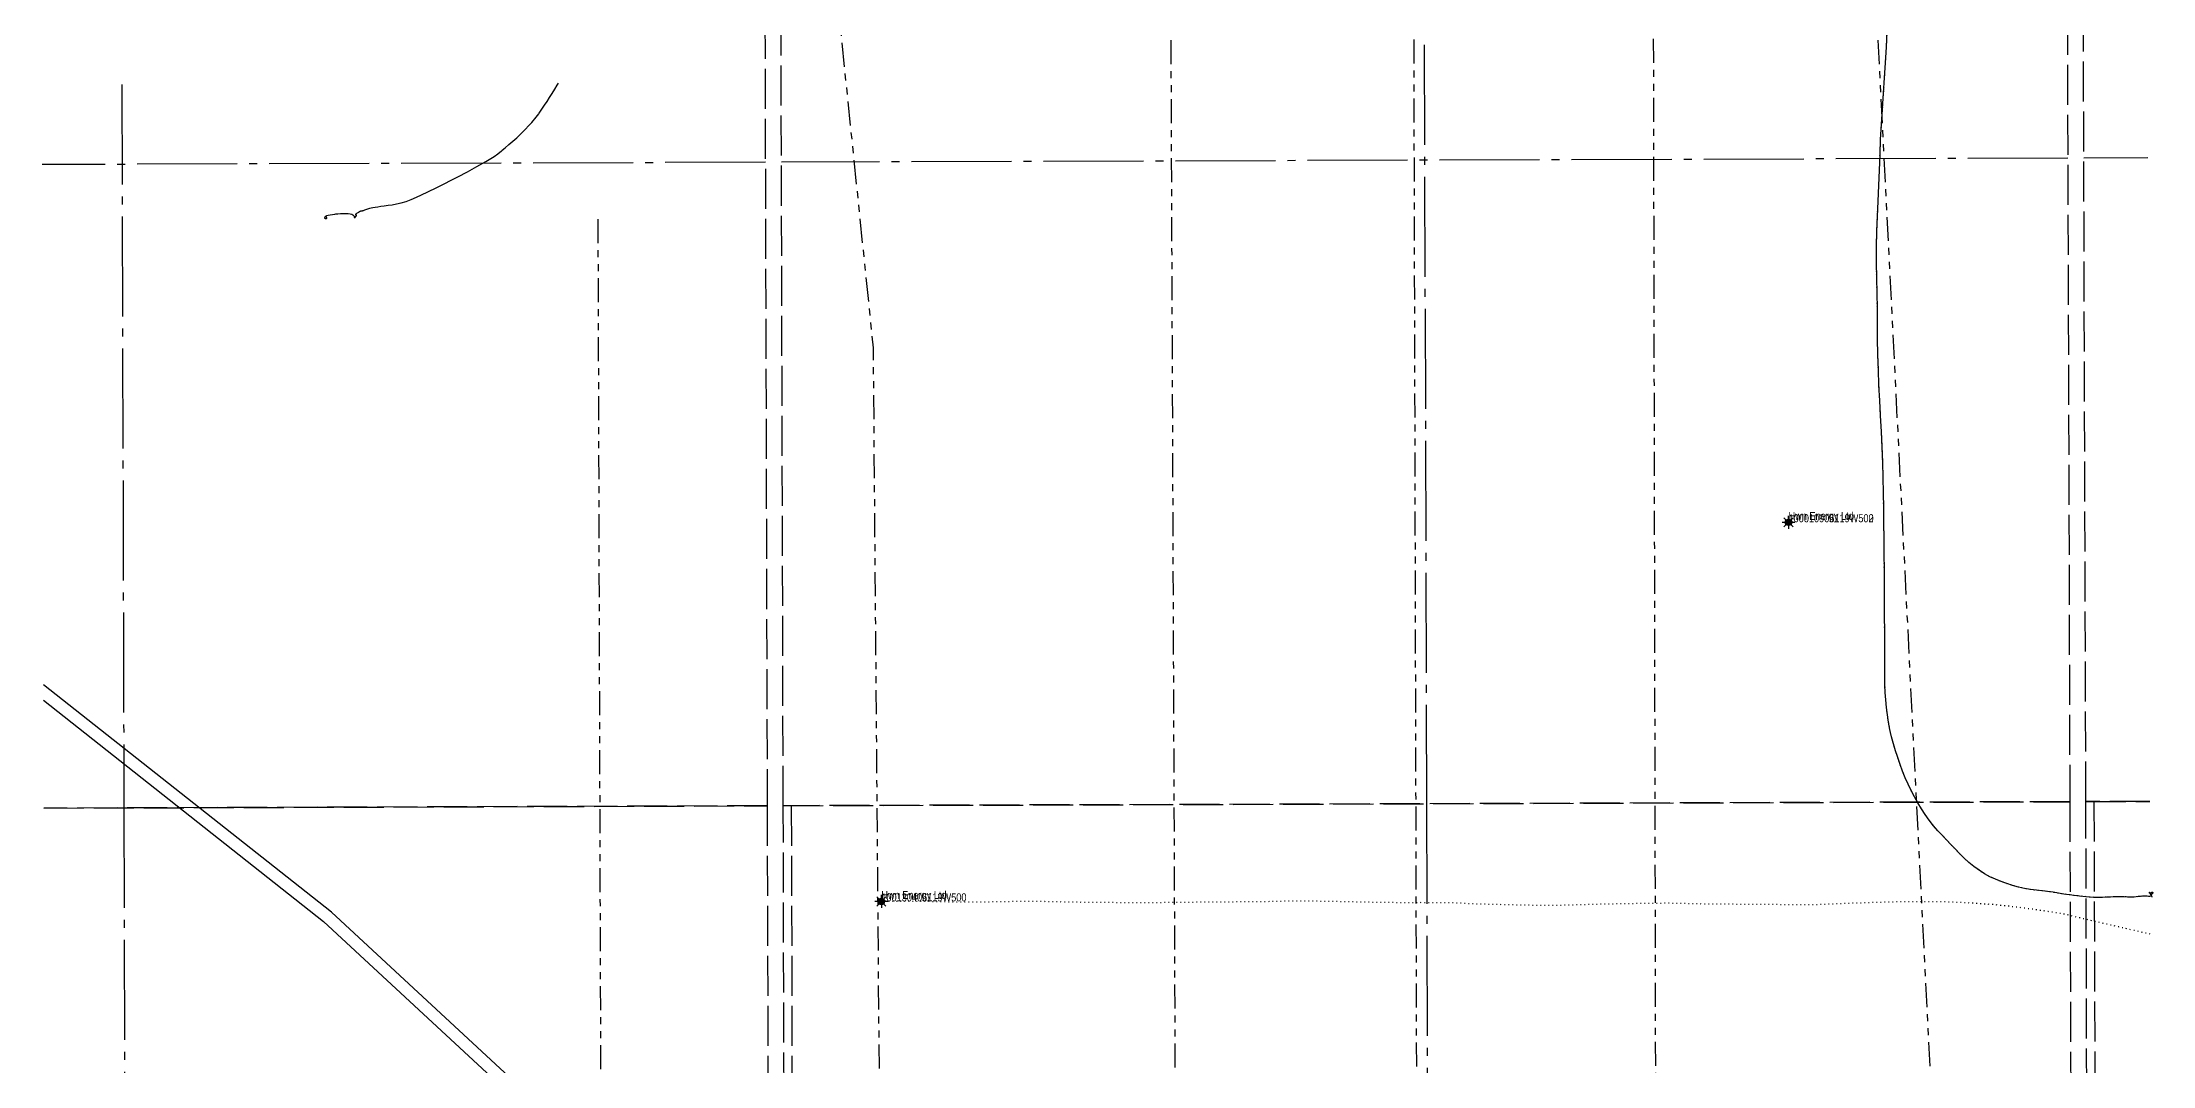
# Model space of a CAD drawing. Extents: x 498152 to 532124, y 6001603 to 6015154.
# Drawn here: x 512023 to 514661, y 6011486 to 6012766 of the extents above; entities that cross this region are included whole.
import ezdxf

# ---------------------------------------------------------------- set-up
doc = ezdxf.new("R2010")
doc.units = 0
doc.header["$LTSCALE"] = 5
for name, pattern in [('foc-DOT', [1, 0.2, -0.8]), ('foc-DRILLPATH', [14.75, 6, -1.75, 1.75, -1.75, 1.75, -1.75]), ('foc-QUARTERLINE', [33, 25, -3, 2, -3]), ('foc-UNSURVEYED', [12.5, 10, -2.5])]:
    doc.linetypes.add(name, pattern=pattern)
for name, color, linetype in [('ABADATA-DRILL', 8, 'foc-DOT'), ('C-RW', 13, 'Continuous'), ('DRILL-T', 8, 'Continuous'), ('L-SECQ', 8, 'foc-QUARTERLINE'), ('L-USEC', 7, 'foc-UNSURVEYED'), ('licensee', 7, 'Continuous'), ('locations_36e452b0-a7dd-4', 7, 'Continuous'), ('P-PDRILLPATH', 12, 'foc-DRILLPATH'), ('uwi', 7, 'Continuous')]:
    doc.layers.add(name, color=color, linetype=linetype)
doc.styles.add('80L', font='ARIALN.TTF', dxfattribs={"height": 10})

# ---------------------------------------------------------------- blocks, each defined once
blk = doc.blocks.new('GAS')
h = blk.add_hatch(color=255)
h.dxf.hatch_style = 1
edge = h.paths.add_edge_path()
edge.add_arc((0, 0), 0.9, 0, 360)
for p, q in [((-0.81, 0), (-1.62, 0)), ((-0.57, 0.57), (-1.14, 1.14)), ((0, 0.81), (0, 1.62)), ((0.57, 0.57), (1.14, 1.14)), ((1.62, 0), (0.81, 0)), ((-0.57, -0.57), (-1.14, -1.14)), ((0, -0.81), (0, -1.62)), ((1.14, -1.14), (0.57, -0.57))]:
    blk.add_line(p, q)
blk.add_circle((0, 0), 0.8)

msp = doc.modelspace()

# ---------------------------------------------------------------- linework, layer by layer
at = {"layer": 'ABADATA-DRILL', "flags": 128}
for points in [[(514660.421, 6011697.083), (514660.421, 6011697.083), (514660.421, 6011697.083), (514660.361, 6011697.133), (514660.311, 6011697.243), (514660.26, 6011697.362), (514660.2, 6011697.512), (514660.149, 6011697.682), (514660.039, 6011697.882), (514659.878, 6011698.121), (514659.727, 6011698.401), (514659.556, 6011698.72), (514659.355, 6011699.05), (514659.134, 6011699.399), (514658.933, 6011699.788), (514658.741, 6011700.198), (514658.54, 6011700.627), (514658.308, 6011701.096), (514658.077, 6011701.476), (514657.966, 6011701.705), (514657.906, 6011701.855), (514657.796, 6011701.995), (514657.765, 6011702.055), (514657.654, 6011702.324), (514657.594, 6011702.484), (514657.503, 6011702.744), (514657.392, 6011702.983), (514657.282, 6011703.103), (514657.212, 6011703.063), (514657.142, 6011702.983), (514656.903, 6011702.812), (514656.464, 6011702.52), (514656.274, 6011702.39), (514656.544, 6011702.501), (514656.954, 6011702.622), (514657.333, 6011702.673), (514657.773, 6011702.715), (514658.313, 6011702.826), (514658.912, 6011703.018), (514659.412, 6011703.24), (514659.721, 6011703.401), (514659.941, 6011703.432), (514660.191, 6011703.402), (514660.451, 6011703.403), (514660.731, 6011703.354), (514660.982, 6011703.195), (514661.102, 6011703.065), (514661.102, 6011702.995), (514661.073, 6011702.855), (514661.054, 6011702.615), (514661.004, 6011702.385), (514660.875, 6011702.135), (514660.636, 6011701.854), (514660.337, 6011701.583), (514659.998, 6011701.222), (514659.679, 6011700.831), (514659.44, 6011700.51), (514659.251, 6011700.299), (514659.131, 6011700.209), (514659.091, 6011700.139), (514659.042, 6011700.059), (514658.972, 6011699.988), (514658.932, 6011699.878), (514658.973, 6011699.638), (514659.034, 6011699.359), (514659.095, 6011699.109), (514659.155, 6011698.899), (514659.226, 6011698.819), (514659.186, 6011698.729), (514658.866, 6011698.578), (514658.167, 6011698.376), (514657.108, 6011698.223), (514655.768, 6011698.198), (514654.177, 6011698.273), (514652.347, 6011698.387), (514650.367, 6011698.471), (514648.197, 6011698.404), (514645.818, 6011698.186), (514643.108, 6011697.928), (514640.139, 6011697.608), (514636.94, 6011697.308), (514633.441, 6011697.207), (514629.51, 6011697.325), (514625.249, 6011697.581), (514620.939, 6011697.757), (514616.679, 6011697.724), (514612.479, 6011697.54), (514608.12, 6011697.326), (514603.461, 6011697.092), (514598.452, 6011696.896), (514593.062, 6011696.858), (514587.371, 6011696.98), (514581.42, 6011697.381), (514569.366, 6011698.573), (514556.591, 6011700.132), (514550.048, 6011701.031), (514543.425, 6011702.07), (514536.611, 6011703.298), (514529.627, 6011704.356), (514522.705, 6011705.094), (514515.623, 6011705.762), (514508.24, 6011706.668), (514500.905, 6011708.035), (514493.43, 6011709.821), (514485.933, 6011711.917), (514478.596, 6011714.224), (514471.438, 6011716.751), (514464.488, 6011719.579), (514457.438, 6011722.836), (514450.626, 6011726.534), (514443.953, 6011730.813), (514437.467, 6011735.563), (514431.261, 6011740.653), (514425.404, 6011745.964), (514419.827, 6011751.376), (514414.349, 6011757.009), (514408.981, 6011762.652), (514403.593, 6011768.355), (514398.144, 6011774.187), (514392.565, 6011780.23), (514387.045, 6011786.542), (514381.733, 6011793.265), (514376.641, 6011800.369), (514371.987, 6011807.684), (514367.573, 6011815.19), (514363.239, 6011822.807), (514359.094, 6011830.493), (514355.259, 6011838.341), (514351.724, 6011846.41), (514348.457, 6011854.669), (514345.35, 6011863.09), (514342.373, 6011871.62), (514339.556, 6011880.231), (514336.928, 6011888.913), (514334.58, 6011897.786), (514333.363, 6011902.972), (514332.541, 6011906.799), (514330.812, 6011915.934), (514329.373, 6011925.069), (514328.233, 6011934.355), (514327.403, 6011943.713), (514326.823, 6011953.151), (514326.423, 6011962.69), (514326.193, 6011972.159), (514326.092, 6011981.789), (514326.071, 6011991.419), (514326.069, 6012007.699), (514326.07, 6012010.539), (514326.019, 6012029.779), (514325.948, 6012048.989), (514325.847, 6012068.168), (514325.745, 6012087.368), (514325.604, 6012106.718), (514325.423, 6012125.947), (514325.272, 6012145.087), (514325.11, 6012164.397), (514324.839, 6012183.656), (514324.538, 6012202.705), (514324.167, 6012221.744), (514323.566, 6012241.002), (514322.794, 6012260.26), (514321.913, 6012279.387), (514320.932, 6012298.624), (514319.921, 6012317.891), (514318.9, 6012337.018), (514318.099, 6012356.145), (514317.508, 6012375.303), (514317.127, 6012394.442), (514316.996, 6012413.582), (514316.875, 6012432.732), (514316.593, 6012451.921), (514316.092, 6012471.109), (514315.641, 6012490.278), (514315.63, 6012509.478), (514316.178, 6012528.85), (514316.977, 6012547.923), (514317.886, 6012567.256), (514318.754, 6012586.568), (514319.543, 6012605.711), (514320.192, 6012624.963), (514320.961, 6012644.136), (514322.09, 6012663.36), (514323.388, 6012682.614), (514324.707, 6012701.928), (514325.926, 6012721.012), (514326.995, 6012740.166), (514328.173, 6012759.459), (514328.962, 6012778.772), (514329.021, 6012797.872), (514328.71, 6012816.901), (514327.929, 6012836.079), (514326.728, 6012855.275), (514325.226, 6012874.501), (514323.845, 6012893.676), (514322.674, 6012912.823), (514321.403, 6012931.989), (514320.462, 6012951.086), (514320.121, 6012970.335), (514320.08, 6012989.545), (514320.029, 6013008.725), (514319.857, 6013027.924), (514319.656, 6013047.104), (514319.285, 6013066.253), (514318.824, 6013085.421), (514318.392, 6013104.78), (514317.911, 6013123.939), (514317.18, 6013143.286), (514316.548, 6013162.614), (514316.187, 6013181.833), (514315.946, 6013200.983), (514315.805, 6013220.202), (514315.753, 6013239.502), (514315.822, 6013258.623), (514315.911, 6013277.833), (514315.941, 6013296.763), (514315.93, 6013315.673), (514315.929, 6013334.803), (514315.938, 6013353.913), (514315.658, 6013372.993), (514315.047, 6013392.141), (514314.416, 6013411.039), (514314.176, 6013430.038), (514314.384, 6013449.259), (514314.724, 6013468.34), (514315.003, 6013487.201), (514315.143, 6013506.312), (514315.372, 6013525.163), (514315.611, 6013544.393), (514315.681, 6013563.254), (514315.601, 6013582.244), (514315.399, 6013601.573), (514315.159, 6013620.422), (514314.848, 6013639.581), (514314.448, 6013658.48), (514314.247, 6013677.58), (514314.317, 6013696.33), (514314.376, 6013715.43), (514314.356, 6013734.3), (514314.365, 6013753.48), (514314.594, 6013772.411), (514314.974, 6013791.433), (514315.393, 6013810.594), (514315.783, 6013829.405), (514316.272, 6013848.487), (514316.731, 6013867.559), (514316.941, 6013886.289), (514317.272, 6013905.08), (514317.831, 6013924.182), (514318.4, 6013943.274), (514318.858, 6013962.626), (514319.128, 6013981.597), (514319.337, 6014000.727), (514319.526, 6014019.758), (514319.766, 6014038.619), (514320.055, 6014057.79), (514320.294, 6014076.991), (514320.452, 6014096.292), (514320.641, 6014115.522), (514320.809, 6014134.813), (514320.848, 6014154.083), (514320.936, 6014173.384), (514321.105, 6014192.564), (514321.254, 6014211.905), (514321.553, 6014231.066), (514322.101, 6014250.258), (514322.63, 6014269.379), (514323.2, 6014288.441), (514323.879, 6014307.594), (514324.607, 6014326.846), (514325.426, 6014346.029), (514326.445, 6014365.212), (514327.614, 6014384.336), (514328.353, 6014403.418), (514328.512, 6014422.489), (514328.471, 6014441.819), (514328.289, 6014461.058), (514327.898, 6014480.247), (514327.407, 6014499.436), (514326.946, 6014518.654), (514326.415, 6014537.793), (514325.824, 6014556.851), (514325.423, 6014575.99), (514325.222, 6014595.139), (514325.021, 6014614.379), (514325.05, 6014633.559), (514325.288, 6014652.79), (514325.507, 6014671.911), (514325.866, 6014691.172), (514326.355, 6014710.374), (514326.763, 6014729.605), (514327.052, 6014748.726), (514327.341, 6014767.917), (514327.48, 6014787.158), (514327.149, 6014806.397), (514326.498, 6014825.535), (514325.466, 6014844.821), (514324.004, 6014864.167), (514322.384, 6014883.182), (514320.683, 6014902.316), (514319.104, 6014920.751), (514318.003, 6014933.698)], [(514657.841, 6011651.003), (514656.983, 6011651.205), (514651.399, 6011652.497), (514645.445, 6011653.808), (514639.16, 6011655.198), (514632.616, 6011656.687), (514625.811, 6011658.286), (514618.605, 6011659.982), (514611.31, 6011661.689), (514603.764, 6011663.455), (514595.978, 6011665.23), (514588.072, 6011667.005), (514579.946, 6011668.879), (514571.86, 6011670.803), (514563.874, 6011672.778), (514555.788, 6011674.722), (514547.492, 6011676.425), (514539.038, 6011677.838), (514530.463, 6011679.141), (514521.759, 6011680.463), (514512.915, 6011681.775), (514503.891, 6011683.026), (514494.697, 6011684.217), (514485.553, 6011685.317), (514476.37, 6011686.368), (514467.037, 6011687.348), (514461.265, 6011687.87), (514457.714, 6011688.148), (514448.322, 6011688.778), (514442.621, 6011689.13), (514434.189, 6011689.703), (514424.867, 6011690.293), (514415.496, 6011690.753), (514406.134, 6011691.123), (514396.823, 6011691.434), (514387.403, 6011691.573), (514377.933, 6011691.543), (514368.553, 6011691.513), (514359.193, 6011691.463), (514349.823, 6011691.353), (514340.464, 6011691.183), (514331.135, 6011690.924), (514321.765, 6011690.684), (514312.356, 6011690.454), (514303.017, 6011690.134), (514293.708, 6011689.824), (514284.389, 6011689.474), (514275.04, 6011689.104), (514265.691, 6011688.704), (514256.293, 6011688.334), (514246.964, 6011687.984), (514237.644, 6011687.725), (514228.335, 6011687.555), (514218.945, 6011687.445), (514209.605, 6011687.505), (514200.254, 6011687.705), (514190.894, 6011687.925), (514181.673, 6011688.066), (514172.323, 6011688.186), (514162.942, 6011688.216), (514153.593, 6011688.186), (514144.172, 6011688.206), (514134.822, 6011688.296), (514125.382, 6011688.376), (514116.011, 6011688.466), (514106.641, 6011688.546), (514097.271, 6011688.656), (514087.89, 6011688.856), (514078.579, 6011689.086), (514069.118, 6011689.316), (514059.768, 6011689.516), (514050.238, 6011689.546), (514040.778, 6011689.435), (514031.408, 6011689.345), (514022.139, 6011689.226), (514012.839, 6011689.056), (514003.21, 6011688.875), (513993.61, 6011688.724), (513984.1, 6011688.614), (513974.411, 6011688.403), (513964.662, 6011688.132), (513955.182, 6011687.901), (513945.673, 6011687.641), (513936.154, 6011687.321), (513926.575, 6011687.05), (513916.866, 6011686.869), (513907.346, 6011686.809), (513897.835, 6011686.858), (513888.185, 6011686.947), (513878.515, 6011687.096), (513869.014, 6011687.316), (513859.493, 6011687.576), (513849.972, 6011687.785), (513840.442, 6011687.955), (513830.831, 6011688.184), (513821.22, 6011688.443), (513811.649, 6011688.763), (513802.117, 6011689.252), (513792.596, 6011689.782), (513783.035, 6011690.101), (513773.404, 6011690.22), (513763.914, 6011690.27), (513754.404, 6011690.32), (513744.914, 6011690.349), (513735.324, 6011690.319), (513725.844, 6011690.258), (513716.253, 6011690.308), (513706.773, 6011690.477), (513697.283, 6011690.587), (513687.632, 6011690.696), (513678.132, 6011690.866), (513668.621, 6011691.035), (513659.1, 6011691.235), (513649.369, 6011691.474), (513639.769, 6011691.653), (513630.248, 6011691.773), (513620.718, 6011691.952), (513611.117, 6011692.191), (513601.417, 6011692.28), (513591.927, 6011692.19), (513582.427, 6011692.1), (513572.867, 6011692.009), (513563.368, 6011691.779), (513553.859, 6011691.538), (513544.349, 6011691.428), (513534.729, 6011691.307), (513525.24, 6011691.257), (513515.72, 6011691.196), (513506.2, 6011691.106), (513496.59, 6011691.045), (513487.09, 6011690.985), (513477.6, 6011690.894), (513468.081, 6011690.804), (513458.411, 6011690.713), (513448.791, 6011690.602), (513439.282, 6011690.492), (513429.772, 6011690.402), (513420.262, 6011690.331), (513410.632, 6011690.25), (513401.102, 6011690.16), (513391.472, 6011690.129), (513381.962, 6011690.159), (513372.352, 6011690.268), (513362.812, 6011690.348), (513353.331, 6011690.417), (513343.791, 6011690.497), (513334.171, 6011690.586), (513324.44, 6011690.705), (513314.92, 6011690.854), (513305.379, 6011691.024), (513295.659, 6011691.193), (513285.968, 6011691.402), (513276.337, 6011691.601), (513266.817, 6011691.711), (513257.307, 6011691.74), (513247.687, 6011691.689), (513238.157, 6011691.629), (513228.647, 6011691.539), (513219.178, 6011691.338), (513209.668, 6011691.168), (513200.198, 6011691.108), (513190.718, 6011691.057), (513181.219, 6011690.947), (513171.689, 6011690.886), (513162.178, 6011691.006), (513152.688, 6011691.246), (513143.157, 6011691.415), (513133.626, 6011691.595), (513124.136, 6011691.794), (513114.615, 6011691.964), (513105.125, 6011691.994), (513095.575, 6011691.963), (513086.105, 6011691.963), (513072.115, 6011691.868)]]:
    msp.add_lwpolyline(points, dxfattribs=at)
at = {"layer": 'C-RW', "flags": 128}
msp.add_lwpolyline([(512025.116, 6011943.314), (512375, 6011667), (513208.003, 6010894.955), (513256.855, 6010712.362), (513241.498, 6010532.276), (513235.72, 6010480.685), (513301.316, 6010204.176), (513316.772, 6010204.223), (513315.743, 6010208.344), (513250.917, 6010481.609), (513256.427, 6010530.804), (513272.024, 6010713.703), (513221.374, 6010903.014), (512384.762, 6011678.404), (512025.065, 6011962.468)], dxfattribs=at)
at = {"layer": 'L-SECQ'}
for p, q in [((513748.614, 6013422.468), (513753.422, 6011813.99)), ((512123.033, 6012713.02), (512125.416, 6011808.836)), ((514554.826, 6012620.774), (512947.21, 6012615.684)), ((514654.77, 6012621.09), (514574.932, 6012620.838)), ((512927.104, 6012615.621), (512023.352, 6012612.759)), ((512125.416, 6011808.836), (512129.654, 6010200.357)), ((513753.422, 6011813.99), (513758.229, 6010205.513))]:
    msp.add_line(p, q, dxfattribs=at)
at = {"layer": 'L-USEC'}
for p, q in [((512924.843, 6013419.86), (512929.366, 6011811.382)), ((512949.472, 6011811.445), (512944.949, 6013419.923)), ((514552.28, 6013425.012), (514557.372, 6011816.536)), ((514577.478, 6011816.599), (514572.385, 6013425.076)), ((512025.471, 6011808.52), (512929.366, 6011811.382)), ((512929.366, 6011811.382), (512025.471, 6011808.52)), ((512929.366, 6011811.382), (512933.889, 6010202.903)), ((512949.472, 6011811.445), (514557.372, 6011816.536)), ((514557.372, 6011816.536), (512949.472, 6011811.445)), ((512953.994, 6010202.967), (512949.472, 6011811.445)), ((512959.529, 6011811.466), (512964.052, 6010202.999)), ((514557.372, 6011816.536), (514562.464, 6010208.059)), ((514577.478, 6011816.599), (514657.316, 6011816.852)), ((514657.316, 6011816.852), (514577.478, 6011816.599)), ((514582.57, 6010208.123), (514577.478, 6011816.599)), ((514587.535, 6011816.631), (514592.627, 6010208.155))]:
    msp.add_line(p, q, dxfattribs=at)
at = {"layer": 'locations_36e452b0-a7dd-4'}
for points in [[(514660.421, 6011697.083), (514660.421, 6011697.083), (514660.421, 6011697.083), (514660.361, 6011697.133), (514660.311, 6011697.243), (514660.26, 6011697.362), (514660.2, 6011697.512), (514660.149, 6011697.682), (514660.039, 6011697.882), (514659.878, 6011698.121), (514659.727, 6011698.401), (514659.556, 6011698.72), (514659.355, 6011699.05), (514659.134, 6011699.399), (514658.933, 6011699.788), (514658.741, 6011700.198), (514658.54, 6011700.627), (514658.308, 6011701.096), (514658.077, 6011701.476), (514657.966, 6011701.705), (514657.906, 6011701.855), (514657.796, 6011701.995), (514657.765, 6011702.055), (514657.654, 6011702.324), (514657.594, 6011702.484), (514657.503, 6011702.744), (514657.392, 6011702.983), (514657.282, 6011703.103), (514657.212, 6011703.063), (514657.142, 6011702.983), (514656.903, 6011702.812), (514656.464, 6011702.52), (514656.274, 6011702.39), (514656.544, 6011702.501), (514656.954, 6011702.622), (514657.333, 6011702.673), (514657.773, 6011702.715), (514658.313, 6011702.826), (514658.912, 6011703.018), (514659.412, 6011703.24), (514659.721, 6011703.401), (514659.941, 6011703.432), (514660.191, 6011703.402), (514660.451, 6011703.403), (514660.731, 6011703.354), (514660.982, 6011703.195), (514661.102, 6011703.065), (514661.102, 6011702.995), (514661.073, 6011702.855), (514661.054, 6011702.615), (514661.004, 6011702.385), (514660.875, 6011702.135), (514660.636, 6011701.854), (514660.337, 6011701.583), (514659.998, 6011701.222), (514659.679, 6011700.831), (514659.44, 6011700.51), (514659.251, 6011700.299), (514659.131, 6011700.209), (514659.091, 6011700.139), (514659.042, 6011700.059), (514658.972, 6011699.988), (514658.932, 6011699.878), (514658.973, 6011699.638), (514659.034, 6011699.359), (514659.095, 6011699.109), (514659.155, 6011698.899), (514659.226, 6011698.819), (514659.186, 6011698.729), (514658.866, 6011698.578), (514658.167, 6011698.376), (514657.108, 6011698.223), (514655.768, 6011698.198), (514654.177, 6011698.273), (514652.347, 6011698.387), (514650.367, 6011698.471), (514648.197, 6011698.404), (514645.818, 6011698.186), (514643.108, 6011697.928), (514640.139, 6011697.608), (514636.94, 6011697.308), (514633.441, 6011697.207), (514629.51, 6011697.325), (514625.249, 6011697.581), (514620.939, 6011697.757), (514616.679, 6011697.724), (514612.479, 6011697.54), (514608.12, 6011697.326), (514603.461, 6011697.092), (514598.452, 6011696.896), (514593.062, 6011696.858), (514587.371, 6011696.98), (514581.42, 6011697.381), (514569.366, 6011698.573), (514556.591, 6011700.132), (514550.048, 6011701.031), (514543.425, 6011702.07), (514536.611, 6011703.298), (514529.627, 6011704.356), (514522.705, 6011705.094), (514515.623, 6011705.762), (514508.24, 6011706.668), (514500.905, 6011708.035), (514493.43, 6011709.821), (514485.933, 6011711.917), (514478.596, 6011714.224), (514471.438, 6011716.751), (514464.488, 6011719.579), (514457.438, 6011722.836), (514450.626, 6011726.534), (514443.953, 6011730.813), (514437.467, 6011735.563), (514431.261, 6011740.653), (514425.404, 6011745.964), (514419.827, 6011751.376), (514414.349, 6011757.009), (514408.981, 6011762.652), (514403.593, 6011768.355), (514398.144, 6011774.187), (514392.565, 6011780.23), (514387.045, 6011786.542), (514381.733, 6011793.265), (514376.641, 6011800.369), (514371.987, 6011807.684), (514367.573, 6011815.19), (514363.239, 6011822.807), (514359.094, 6011830.493), (514355.259, 6011838.341), (514351.724, 6011846.41), (514348.457, 6011854.669), (514345.35, 6011863.09), (514342.373, 6011871.62), (514339.556, 6011880.231), (514336.928, 6011888.913), (514334.58, 6011897.786), (514333.363, 6011902.972), (514332.541, 6011906.799), (514330.812, 6011915.934), (514329.373, 6011925.069), (514328.233, 6011934.355), (514327.403, 6011943.713), (514326.823, 6011953.151), (514326.423, 6011962.69), (514326.193, 6011972.159), (514326.092, 6011981.789), (514326.071, 6011991.419), (514326.069, 6012007.699), (514326.07, 6012010.539), (514326.019, 6012029.779), (514325.948, 6012048.989), (514325.847, 6012068.168), (514325.745, 6012087.368), (514325.604, 6012106.718), (514325.423, 6012125.947), (514325.272, 6012145.087), (514325.11, 6012164.397), (514324.839, 6012183.656), (514324.538, 6012202.705), (514324.167, 6012221.744), (514323.566, 6012241.002), (514322.794, 6012260.26), (514321.913, 6012279.387), (514320.932, 6012298.624), (514319.921, 6012317.891), (514318.9, 6012337.018), (514318.099, 6012356.145), (514317.508, 6012375.303), (514317.127, 6012394.442), (514316.996, 6012413.582), (514316.875, 6012432.732), (514316.593, 6012451.921), (514316.092, 6012471.109), (514315.641, 6012490.278), (514315.63, 6012509.478), (514316.178, 6012528.85), (514316.977, 6012547.923), (514317.886, 6012567.256), (514318.754, 6012586.568), (514319.543, 6012605.711), (514320.192, 6012624.963), (514320.961, 6012644.136), (514322.09, 6012663.36), (514323.388, 6012682.614), (514324.707, 6012701.928), (514325.926, 6012721.012), (514326.995, 6012740.166), (514328.173, 6012759.459), (514328.962, 6012778.772)], [(512376.906, 6012548.231), (512376.906, 6012548.231), (512376.856, 6012548.101), (512376.847, 6012547.911), (512376.827, 6012547.651), (512376.679, 6012547.181), (512376.281, 6012546.329), (512376.112, 6012545.769), (512376.423, 6012545.63), (512376.813, 6012545.551), (512377.463, 6012545.473), (512377.843, 6012545.444), (512378.153, 6012545.405), (512378.744, 6012545.366), (512379.013, 6012545.637), (512378.941, 6012546.157), (512378.85, 6012546.666), (512378.668, 6012547.256), (512378.367, 6012547.825), (512378.076, 6012548.314), (512378.125, 6012548.664), (512378.244, 6012548.785), (512379.113, 6012549.247), (512380.822, 6012549.622), (512383.181, 6012550.058), (512385.94, 6012550.595), (512389.238, 6012550.974), (512390.318, 6012551.047), (512392.798, 6012551.254), (512396.167, 6012551.453), (512399.467, 6012551.592), (512402.727, 6012551.651), (512405.647, 6012551.568), (512408.118, 6012551.265), (512410.23, 6012550.621), (512411.741, 6012549.935), (512412.463, 6012549.307), (512412.864, 6012548.788), (512413.105, 6012548.419), (512413.126, 6012548.069), (512413.097, 6012547.729), (512413.097, 6012547.689), (512413.028, 6012547.358), (512413.049, 6012547.088), (512413.169, 6012546.919), (512413.24, 6012546.859), (512413.3, 6012546.819), (512413.42, 6012546.739), (512413.6, 6012546.72), (512413.78, 6012546.75), (512413.84, 6012546.761), (512414.03, 6012546.841), (512414.15, 6012546.871), (512414.23, 6012546.842), (512414.27, 6012546.832), (512414.38, 6012546.822), (512414.489, 6012546.902), (512414.549, 6012547.032), (512414.629, 6012547.123), (512414.639, 6012547.133), (512414.799, 6012547.233), (512414.968, 6012547.364), (512415.068, 6012547.544), (512415.107, 6012547.724), (512415.247, 6012547.974), (512415.426, 6012548.225), (512415.536, 6012548.355), (512415.785, 6012548.696), (512416.254, 6012549.137), (512416.393, 6012549.257), (512416.503, 6012549.358), (512416.273, 6012549.307), (512416.233, 6012549.317), (512416.013, 6012549.416), (512415.993, 6012549.426), (512415.632, 6012549.555), (512415.352, 6012549.685), (512415.232, 6012549.824), (512415.171, 6012549.994), (512415.171, 6012549.994), (512415.161, 6012550.214), (512415.26, 6012550.514), (512415.489, 6012550.935), (512415.768, 6012551.316), (512415.907, 6012551.456), (512415.997, 6012551.536), (512416.117, 6012551.647), (512416.516, 6012551.978), (512416.646, 6012552.058), (512417.195, 6012552.32), (512418.034, 6012552.712), (512418.373, 6012552.903), (512418.773, 6012553.164), (512419.052, 6012553.355), (512419.461, 6012553.626), (512420.08, 6012554.107), (512420.369, 6012554.358), (512420.579, 6012554.549), (512420.749, 6012554.659), (512421.078, 6012554.75), (512421.628, 6012554.801), (512422.118, 6012554.873), (512422.118, 6012554.873), (512422.638, 6012554.964), (512422.948, 6012555.015), (512423.178, 6012555.076), (512423.727, 6012555.197), (512424.247, 6012555.349), (512424.487, 6012555.449), (512424.666, 6012555.51), (512424.856, 6012555.58), (512425.526, 6012555.802), (512426.515, 6012556.095), (512428.912, 6012556.991), (512431.51, 6012558.068), (512432.619, 6012558.431), (512432.619, 6012558.431), (512432.898, 6012558.512), (512434.567, 6012558.906), (512436.746, 6012559.282), (512439.465, 6012559.61), (512442.664, 6012560.018), (512446.433, 6012560.628), (512450.811, 6012561.27), (512455.589, 6012561.913), (512460.697, 6012562.657), (512466.155, 6012563.641), (512471.991, 6012565.007), (512478.206, 6012566.844), (512484.64, 6012569.211), (512491.182, 6012572.089), (512504.295, 6012578.374), (512517.398, 6012584.739), (512529.872, 6012590.873), (512530.381, 6012591.134), (512532.119, 6012591.999), (512542.854, 6012597.448), (512554.897, 6012603.84), (512566.6, 6012610.272), (512577.703, 6012616.532), (512588.105, 6012623.03), (512592.916, 6012626.403), (512597.507, 6012629.945), (512597.606, 6012630.026), (512598.385, 6012630.668), (512602.026, 6012633.827), (512606.665, 6012637.86), (512611.485, 6012641.923), (512616.343, 6012646.276), (512621.33, 6012651.069), (512626.596, 6012656.294), (512631.971, 6012661.918), (512634.104, 6012664.244), (512634.703, 6012664.905), (512635.062, 6012665.306), (512640.893, 6012672.212), (512642.497, 6012674.307), (512643.862, 6012676.15), (512644.47, 6012677.002), (512647.847, 6012681.921), (512651.124, 6012686.85), (512654.301, 6012691.728), (512657.447, 6012696.657), (512660.614, 6012701.755), (512663.82, 6012706.944), (512666.886, 6012711.952), (512668.53, 6012714.747)]]:
    msp.add_lwpolyline(points, dxfattribs=at)
at = {"layer": 'P-PDRILLPATH', "flags": 128}
for points in [[(513079.212, 6010303.309), (513062.215, 6012383.719), (513017.22, 6012821.708), (513132.223, 6013312.689), (513129.239, 6014930.641)], [(513444.207, 6010304.464), (513432.219, 6013281.679), (513404.223, 6013637.67), (513432.227, 6014007.658), (513432.236, 6014930.631)], [(513744.202, 6010305.414), (513732.233, 6014930.622)], [(514042.198, 6010306.358), (514034.223, 6014314.629)], [(514442.214, 6010307.624), (514292.208, 6013279.648), (514333.22, 6014305.62)], [(512725.217, 6010302.188), (512718.221, 6012547.727)]]:
    msp.add_lwpolyline(points, dxfattribs=at)

# ---------------------------------------------------------------- block references
at = {"layer": 'DRILL-T', "linetype": 'Continuous', "xscale": 4.999999999999968, "yscale": 4.999999999999968, "zscale": 4.999999999999968}
for p in [(514205.842, 6012165.644), (514205.842, 6012165.644), (513072.1, 6011691.85)]:
    msp.add_blockref('GAS', p, dxfattribs=at)

# ---------------------------------------------------------------- texts
at = {"layer": 'licensee', "linetype": 'Continuous', "char_height": 10, "attachment_point": 7, "style": '80L'}
for insert in [(514205.842, 6012165.644), (514205.842, 6012165.644), (513072.1, 6011691.85)]:
    msp.add_mtext('Hwn Energy Ltd.', dxfattribs=dict(at, insert=insert))
at = {"layer": 'uwi', "linetype": 'Continuous', "char_height": 10, "attachment_point": 7, "style": '80L'}
for s, insert in [('100010906119W500', (514205.842, 6012165.644)), ('100010906119W502', (514205.842, 6012165.644)), ('100130406119W500', (513072.1, 6011691.85))]:
    msp.add_mtext(s, dxfattribs=dict(at, insert=insert))

doc.saveas('drawing.dxf')
